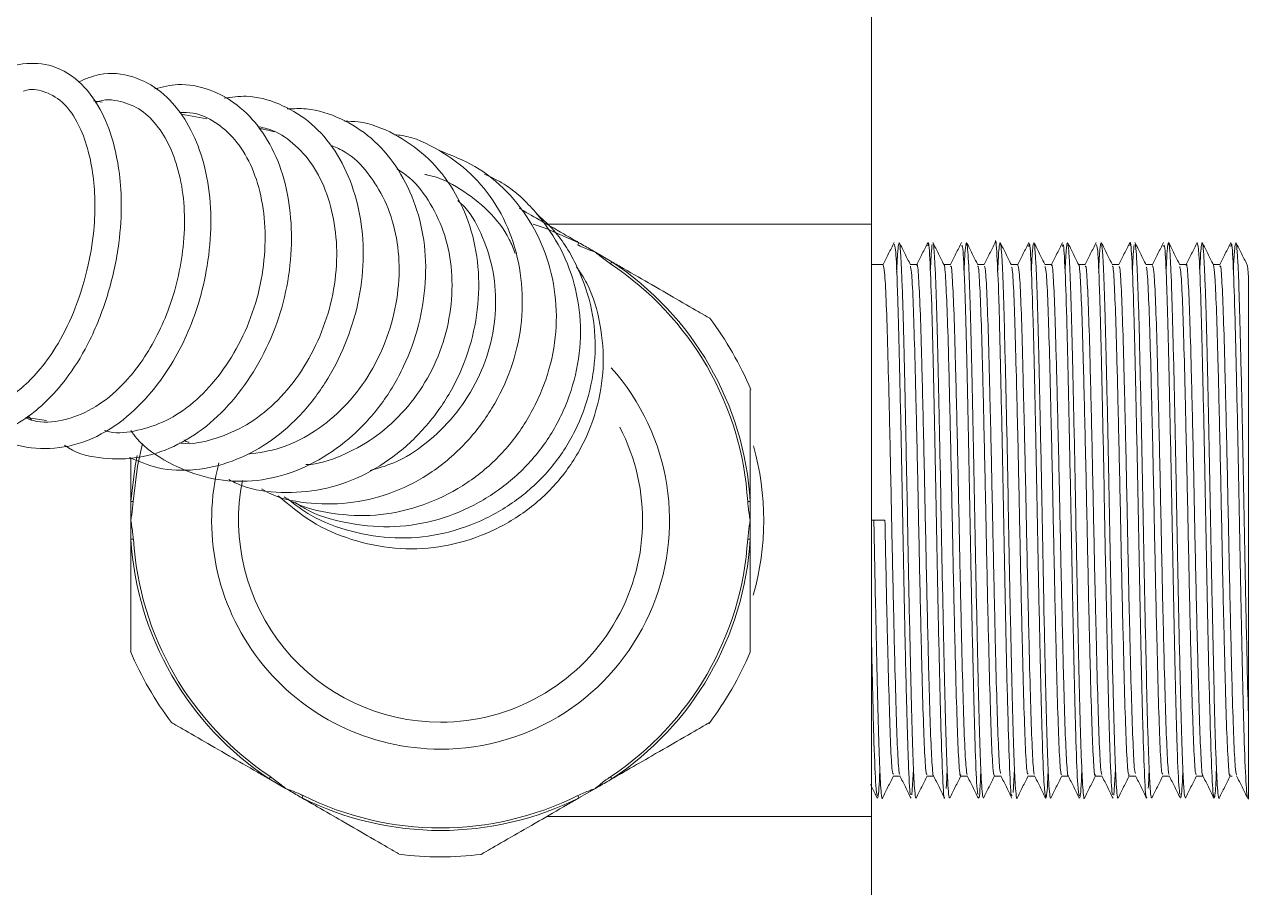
# Model space of a CAD drawing. Extents: x 14808 to 20058, y -13198 to -11680.
# Drawn here: x 15242.22 to 15264.94, y -12732.98 to -12716.95 of the extents above; entities that cross this region are included whole.
import ezdxf

# ---------------------------------------------------------------- set-up
doc = ezdxf.new("R2010")
doc.units = 0
doc.header["$LTSCALE"] = 7
doc.header["$MEASUREMENT"] = 0
doc.layers.get('0').update_dxf_attribs({"color": 2, "linetype": 'CONTINUOUS'})

# ---------------------------------------------------------------- blocks, each defined once
blk = doc.blocks.new('A$C7AC5709A')
at = {"linetype": 'Continuous', "lineweight": 0}
h = blk.add_hatch(dxfattribs=at)
h.set_pattern_fill('ANSI31', color=2, scale=0.25, style=0)
h.set_pattern_definition([(45, (-106.4756, 39.5322), (-0.561266, 0.561266), [])])
edge = h.paths.add_edge_path(flags=0)
edge.add_line((10.562, 16.106), (10.562, 15.481))
edge.add_line((10.562, 15.481), (10.112, 15.473))
edge.add_line((10.112, 15.473), (10.112, 13.989))
edge.add_line((10.112, 13.989), (10.562, 13.981))
edge.add_line((10.562, 13.981), (10.562, 10.64))
edge.add_arc((11.812, 10.64), 1.25, 180, 269.25)
edge.add_line((11.795, 9.39), (39.078, 9.033))
edge.add_arc((39.062, 7.783), 1.25, 0, 89.25, ccw=False)
edge.add_line((40.312, 7.783), (40.312, 3.257))
edge.add_arc((41.062, 3.257), 0.75, 180, 269.25)
edge.add_line((41.052, 2.507), (43.062, 2.481))
edge.add_line((43.062, 2.481), (43.062, 3.481))
edge.add_line((43.062, 3.481), (41.558, 3.501))
edge.add_arc((41.562, 3.751), 0.25, 180, 269.25, ccw=False)
edge.add_line((41.312, 3.751), (41.312, 7.783))
edge.add_arc((39.062, 7.783), 2.25, 0, 89.25)
edge.add_line((39.091, 10.033), (11.808, 10.39))
edge.add_arc((11.812, 10.64), 0.25, 180, 269.25, ccw=False)
edge.add_line((11.562, 10.64), (11.562, 13.981))
edge.add_line((11.562, 13.981), (12.012, 13.989))
edge.add_line((12.012, 13.989), (12.012, 15.473))
edge.add_line((12.012, 15.473), (11.562, 15.481))
edge.add_line((11.562, 15.481), (11.562, 16.106))
edge.add_line((11.562, 16.106), (10.562, 16.106))
at = {"color": 7, "linetype": 'Continuous', "lineweight": 15}
for p, q in [((43.062, 22.731), (43.062, 20.001)), ((35.921, 21.135), (35.84, 21.146)), ((36.892, 20.979), (36.653, 21.023)), ((43.062, 20.001), (40.048, 20.001)), ((43.062, 20.001), (43.062, 14.501)), ((40.336, 19.807), (40.347, 19.829)), ((40.651, 19.653), (40.499, 19.741)), ((40.638, 19.633), (40.651, 19.653)), ((43.171, 19.626), (43.062, 19.626)), ((43.483, 19.626), (43.422, 19.626)), ((43.796, 19.626), (43.734, 19.626)), ((44.109, 19.626), (44.047, 19.626)), ((44.421, 19.626), (44.359, 19.626)), ((44.733, 19.626), (44.672, 19.626)), ((45.046, 19.626), (44.984, 19.626)), ((45.358, 19.626), (45.297, 19.626)), ((45.671, 19.626), (45.609, 19.626)), ((45.983, 19.626), (45.922, 19.626)), ((46.296, 19.626), (46.234, 19.626)), ((35.217, 18.206), (35.403, 18.179)), ((35.236, 18.217), (35.265, 18.183)), ((36.21, 17.425), (36.187, 17.427)), ((36.187, 17.427), (36.187, 17.251)), ((41.913, 17.425), (41.937, 17.427)), ((41.937, 17.075), (41.937, 17.251)), ((43.187, 17.251), (43.084, 17.251)), ((36.21, 17.077), (36.187, 17.075)), ((41.913, 17.077), (41.937, 17.075)), ((43.452, 14.938), (43.437, 14.703)), ((44.389, 14.941), (44.377, 14.724)), ((45.327, 14.937), (45.312, 14.699)), ((37.485, 14.869), (37.472, 14.849)), ((37.472, 14.849), (37.624, 14.761)), ((40.638, 14.869), (40.651, 14.849)), ((43.265, 14.876), (43.326, 14.876)), ((43.577, 14.876), (43.639, 14.876)), ((43.89, 14.876), (43.951, 14.876)), ((44.202, 14.876), (44.264, 14.876)), ((44.515, 14.876), (44.576, 14.876)), ((44.827, 14.876), (44.889, 14.876)), ((45.14, 14.876), (45.201, 14.876)), ((45.452, 14.876), (45.514, 14.876)), ((45.765, 14.876), (45.826, 14.876)), ((46.077, 14.876), (46.139, 14.876)), ((46.39, 14.876), (46.41, 14.876)), ((37.787, 14.695), (37.776, 14.673)), ((40.336, 14.695), (40.347, 14.673)), ((40.347, 14.673), (40.499, 14.761)), ((40.048, 14.501), (43.062, 14.501)), ((43.062, 14.501), (43.062, 10.231))]:
    blk.add_line(p, q, dxfattribs=at)
at = {"color": 8, "linetype": 'Continuous', "lineweight": 15, "flags": 128}
for points in [[(39.921, 20), (40.041, 19.96), (40.347, 19.829)], [(36.296, 17.965), (36.25, 17.753), (36.21, 17.425)], [(36.187, 17.427), (36.226, 17.757), (36.245, 17.853)]]:
    blk.add_lwpolyline(points, dxfattribs=at)
at = {"color": 7, "linetype": 'Continuous', "lineweight": 15}
for radius, start, end in [(2.856, 3.4992, 56.5008), (2.88, 3.4992, 56.5008), (3.125, 22.8909, 36.9315), (2.125, 270, 41.7627), (1.875, 270, 27.5311), (2.125, 165.4412, 270), (1.875, 168.5945, 270), (2.88, 183.4992, 236.5008), (2.856, 183.4992, 236.5008), (2.856, 303.4992, 356.5008), (2.88, 303.4992, 356.5008), (3.125, 202.9094, 216.937), (3.125, 322.8908, 336.9312), (2.88, 243.4992, 296.5008), (2.856, 243.4992, 296.5008), (3.125, 262.9102, 276.9462)]:
    blk.add_arc((39.062, 17.251), radius, start, end, dxfattribs=at)
at = {"color": 8, "linetype": 'Continuous', "lineweight": 15}
blk.add_ellipse((39.062, 17.251), major_axis=(3, 0), ratio=0.916667, start_param=6.027665, end_param=6.537368, dxfattribs=at)
at = {"color": 7, "linetype": 'Continuous', "lineweight": 15}
for points, knots in [([(34.163, 18.179), (34.238, 18.131), (34.41, 18.019), (34.705, 17.993), (34.995, 18.065), (35.232, 18.203), (35.435, 18.38), (35.631, 18.611), (35.828, 18.941), (35.989, 19.361), (36.083, 19.802), (36.107, 20.189), (36.082, 20.507), (36.021, 20.8), (35.904, 21.095), (35.705, 21.354), (35.438, 21.5), (35.164, 21.499), (34.979, 21.442), (34.898, 21.374), (34.89, 21.368)], [0, 0, 0, 0, 0.052442, 0.121036, 0.180647, 0.231205, 0.273651, 0.32194, 0.380937, 0.450563, 0.518609, 0.576268, 0.623594, 0.669877, 0.726952, 0.795074, 0.868976, 0.935541, 0.993891, 1, 1, 1, 1]), ([(34.92, 18.063), (34.963, 18.033), (35.107, 17.937), (35.392, 17.901), (35.743, 17.955), (36.075, 18.135), (36.35, 18.393), (36.557, 18.677), (36.71, 18.967), (36.825, 19.277), (36.907, 19.628), (36.941, 20.012), (36.913, 20.393), (36.821, 20.733), (36.673, 21.022), (36.468, 21.251), (36.205, 21.387), (35.937, 21.421), (35.768, 21.35), (35.704, 21.324)], [0, 0, 0, 0, 0.030407, 0.101222, 0.17194, 0.242165, 0.306454, 0.362464, 0.410342, 0.457761, 0.512133, 0.573029, 0.634631, 0.695328, 0.755311, 0.81786, 0.884773, 0.955948, 1, 1, 1, 1]), ([(35.19, 21.235), (35.193, 21.237), (35.258, 21.263), (35.384, 21.24), (35.55, 21.155), (35.686, 20.975), (35.777, 20.752), (35.85, 20.439), (35.866, 20.051), (35.797, 19.606), (35.684, 19.23), (35.527, 18.902), (35.314, 18.598), (35.081, 18.39), (34.834, 18.272), (34.614, 18.251), (34.458, 18.271), (34.384, 18.324), (34.382, 18.326)], [0, 0, 0, 0, 0.004133, 0.072971, 0.149514, 0.221543, 0.283119, 0.334019, 0.436796, 0.503359, 0.578564, 0.647336, 0.705589, 0.80045, 0.857204, 0.92321, 0.997888, 1, 1, 1, 1]), ([(35.572, 17.948), (35.584, 17.94), (35.69, 17.865), (35.927, 17.817), (36.26, 17.819), (36.588, 17.923), (36.894, 18.113), (37.162, 18.382), (37.384, 18.708), (37.552, 19.077), (37.655, 19.47), (37.689, 19.868), (37.658, 20.25), (37.561, 20.599), (37.398, 20.893), (37.18, 21.121), (36.919, 21.264), (36.652, 21.316), (36.482, 21.276), (36.411, 21.259)], [0, 0, 0, 0, 0.008253, 0.073802, 0.137732, 0.201263, 0.264444, 0.327317, 0.389969, 0.452411, 0.514755, 0.5771, 0.63952, 0.702043, 0.764753, 0.827723, 0.890843, 0.95402, 1, 1, 1, 1]), ([(35.855, 21.127), (35.859, 21.13), (35.939, 21.167), (36.088, 21.15), (36.285, 21.074), (36.444, 20.913), (36.567, 20.699), (36.653, 20.434), (36.692, 20.125), (36.677, 19.705), (36.56, 19.199), (36.325, 18.755), (36.075, 18.462), (35.828, 18.269), (35.555, 18.17), (35.343, 18.15), (35.234, 18.193), (35.211, 18.203)], [0, 0, 0, 0, 0.004501, 0.080637, 0.152021, 0.218853, 0.282247, 0.345877, 0.410047, 0.474502, 0.588293, 0.691915, 0.756077, 0.828807, 0.904203, 0.979353, 1, 1, 1, 1]), ([(36.175, 17.834), (36.262, 17.797), (36.457, 17.716), (36.785, 17.707), (37.13, 17.787), (37.458, 17.955), (37.753, 18.202), (37.998, 18.517), (38.185, 18.878), (38.307, 19.267), (38.356, 19.666), (38.33, 20.054), (38.233, 20.414), (38.069, 20.726), (37.84, 20.971), (37.565, 21.13), (37.296, 21.204), (37.122, 21.181), (37.054, 21.172)], [0, 0, 0, 0, 0.053611, 0.118881, 0.184023, 0.24898, 0.313658, 0.378099, 0.442388, 0.506539, 0.570647, 0.634817, 0.699146, 0.763617, 0.82827, 0.893124, 0.958032, 1, 1, 1, 1]), ([(36.64, 21.037), (36.682, 21.038), (36.799, 21.04), (36.974, 20.956), (37.158, 20.797), (37.306, 20.564), (37.403, 20.271), (37.443, 19.935), (37.422, 19.577), (37.34, 19.217), (37.196, 18.878), (37.004, 18.579), (36.773, 18.336), (36.516, 18.164), (36.25, 18.079), (36.056, 18.052), (35.958, 18.081), (35.943, 18.085)], [0, 0, 0, 0, 0.040866, 0.113519, 0.186307, 0.259255, 0.33238, 0.405661, 0.479037, 0.552363, 0.625569, 0.698595, 0.771247, 0.843509, 0.915414, 0.987155, 1, 1, 1, 1]), ([(36.186, 18.084), (36.205, 18.059), (36.299, 17.934), (36.531, 17.78), (36.862, 17.641), (37.222, 17.597), (37.588, 17.651), (37.937, 17.801), (38.254, 18.029), (38.524, 18.326), (38.731, 18.677), (38.869, 19.062), (38.933, 19.462), (38.919, 19.857), (38.824, 20.225), (38.657, 20.549), (38.427, 20.813), (38.141, 20.991), (37.871, 21.081), (37.698, 21.074), (37.639, 21.071)], [0, 0, 0, 0, 0.014591, 0.074503, 0.134549, 0.19462, 0.254626, 0.314467, 0.374126, 0.433561, 0.492866, 0.55212, 0.611347, 0.6706, 0.729944, 0.789448, 0.849053, 0.908761, 0.96854, 1, 1, 1, 1]), ([(37.362, 20.91), (37.41, 20.899), (37.539, 20.87), (37.723, 20.739), (37.901, 20.529), (38.028, 20.251), (38.098, 19.928), (38.104, 19.576), (38.041, 19.216), (37.912, 18.871), (37.728, 18.558), (37.496, 18.299), (37.23, 18.106), (36.947, 17.996), (36.744, 17.952), (36.645, 17.969), (36.638, 17.97)], [0, 0, 0, 0, 0.046446, 0.12528, 0.204287, 0.283477, 0.362891, 0.442358, 0.521818, 0.601218, 0.680415, 0.759299, 0.837854, 0.916115, 0.99407, 1, 1, 1, 1]), ([(37.097, 17.629), (37.136, 17.61), (37.287, 17.534), (37.584, 17.499), (37.961, 17.523), (38.33, 17.648), (38.667, 17.859), (38.957, 18.141), (39.188, 18.479), (39.344, 18.858), (39.421, 19.257), (39.418, 19.656), (39.332, 20.034), (39.164, 20.369), (38.929, 20.648), (38.636, 20.849), (38.373, 20.953), (38.212, 20.957), (38.169, 20.958)], [0, 0, 0, 0, 0.0238765, 0.0923053, 0.1606288, 0.2287838, 0.2967898, 0.3646873, 0.4324136, 0.5000629, 0.5677105, 0.6353865, 0.7031137, 0.7709405, 0.8389158, 0.9069324, 0.9749953, 1, 1, 1, 1]), ([(37.522, 20.858), (37.488, 20.868), (37.445, 20.879), (37.392, 20.888), (37.381, 20.89)], [0, 0, 0, 0, 0.793078, 1, 1, 1, 1]), ([(37.399, 17.542), (37.428, 17.526), (37.57, 17.448), (37.862, 17.398), (38.251, 17.402), (38.636, 17.503), (38.993, 17.69), (39.302, 17.958), (39.55, 18.285), (39.728, 18.656), (39.821, 19.052), (39.827, 19.453), (39.749, 19.839), (39.589, 20.188), (39.351, 20.482), (39.051, 20.696), (38.805, 20.816), (38.659, 20.83), (38.636, 20.832)], [0, 0, 0, 0, 0.017966, 0.087495, 0.157, 0.226433, 0.29571, 0.364857, 0.433943, 0.50293, 0.571899, 0.640913, 0.710001, 0.779132, 0.848335, 0.917663, 0.986997, 1, 1, 1, 1]), ([(38.056, 20.73), (38.096, 20.712), (38.221, 20.658), (38.392, 20.485), (38.554, 20.227), (38.656, 19.917), (38.69, 19.573), (38.65, 19.214), (38.543, 18.863), (38.371, 18.54), (38.142, 18.264), (37.872, 18.053), (37.577, 17.907), (37.374, 17.879), (37.273, 17.865)], [0, 0, 0, 0, 0.042513, 0.129503, 0.216689, 0.304043, 0.391492, 0.478996, 0.566506, 0.653817, 0.740897, 0.827714, 0.91417, 1, 1, 1, 1]), ([(37.61, 17.468), (37.634, 17.454), (37.771, 17.372), (38.061, 17.304), (38.459, 17.283), (38.856, 17.365), (39.228, 17.532), (39.557, 17.778), (39.823, 18.093), (40.016, 18.457), (40.128, 18.849), (40.149, 19.253), (40.077, 19.644), (39.922, 20.004), (39.689, 20.312), (39.394, 20.551), (39.162, 20.641), (39.049, 20.685)], [0, 0, 0, 0, 0.015106, 0.085911, 0.156686, 0.22739, 0.298023, 0.368539, 0.439004, 0.509474, 0.579913, 0.650363, 0.720866, 0.791459, 0.862072, 0.932721, 1, 1, 1, 1]), ([(37.712, 17.418), (37.742, 17.398), (37.884, 17.303), (38.183, 17.219), (38.586, 17.174), (38.993, 17.231), (39.377, 17.379), (39.72, 17.608), (40.006, 17.907), (40.214, 18.261), (40.339, 18.65), (40.376, 19.054), (40.317, 19.45), (40.168, 19.82), (39.937, 20.138), (39.698, 20.361), (39.525, 20.44), (39.471, 20.464)], [0, 0, 0, 0, 0.019682, 0.092706, 0.165662, 0.238558, 0.311429, 0.384284, 0.457063, 0.529822, 0.602619, 0.675404, 0.748219, 0.821087, 0.893981, 0.966848, 1, 1, 1, 1]), ([(38.659, 20.514), (38.699, 20.488), (38.82, 20.406), (38.975, 20.197), (39.113, 19.904), (39.176, 19.567), (39.166, 19.213), (39.084, 18.858), (38.928, 18.526), (38.709, 18.236), (38.442, 18.001), (38.141, 17.843), (37.923, 17.769), (37.814, 17.769), (37.811, 17.769)], [0, 0, 0, 0, 0.045457, 0.140709, 0.236034, 0.331469, 0.427016, 0.522539, 0.617952, 0.713214, 0.808275, 0.903006, 0.997475, 1, 1, 1, 1]), ([(38.915, 20.463), (38.925, 20.461), (39.044, 20.442), (39.251, 20.334), (39.509, 20.135), (39.68, 19.923), (39.738, 19.773), (39.755, 19.729)], [0, 0, 0, 0, 0.026716, 0.311494, 0.596158, 0.880946, 1, 1, 1, 1]), ([(39.221, 20.222), (39.244, 20.202), (39.343, 20.109), (39.462, 19.883), (39.562, 19.561), (39.584, 19.21), (39.53, 18.855), (39.395, 18.516), (39.193, 18.211), (38.935, 17.96), (38.667, 17.787), (38.483, 17.735), (38.409, 17.715)], [0, 0, 0, 0, 0.032435, 0.1440676, 0.25582, 0.3676926, 0.4795182, 0.5912861, 0.7029983, 0.8144739, 0.9256977, 1, 1, 1, 1]), ([(40.347, 19.829), (40.299, 19.856), (40.167, 19.933), (39.963, 20.051), (39.85, 20.115), (39.793, 20.149)], [0, 0, 0, 0, 0.2140654, 0.597375, 1, 1, 1, 1]), ([(37.646, 17.447), (37.714, 17.395), (37.891, 17.26), (38.233, 17.137), (38.638, 17.072), (39.05, 17.106), (39.443, 17.234), (39.798, 17.445), (40.098, 17.728), (40.322, 18.072), (40.462, 18.456), (40.513, 18.858), (40.469, 19.26), (40.328, 19.635), (40.151, 19.924), (39.999, 20.056), (39.948, 20.1)], [0, 0, 0, 0, 0.048283, 0.124427, 0.200551, 0.276623, 0.352661, 0.428708, 0.504698, 0.580692, 0.656731, 0.732777, 0.808825, 0.884897, 0.961007, 1, 1, 1, 1]), ([(44.366, 14.703), (44.364, 14.697), (44.357, 14.672), (44.344, 14.922), (44.327, 15.431), (44.31, 16.168), (44.293, 17.021), (44.277, 17.902), (44.259, 18.707), (44.244, 19.357), (44.226, 19.735), (44.215, 19.887), (44.209, 19.828), (44.209, 19.826)], [0, 0, 0, 0, 0.030747, 0.138142, 0.245545, 0.352941, 0.46034, 0.56774, 0.675137, 0.782538, 0.889933, 0.997336, 1, 1, 1, 1]), ([(40.499, 19.741), (40.498, 19.741), (40.459, 19.756), (40.403, 19.776), (40.351, 19.8), (40.336, 19.807)], [0, 0, 0, 0, 0.016522, 0.715828, 1, 1, 1, 1]), ([(40.499, 19.741), (40.486, 19.749), (40.435, 19.778), (40.384, 19.807), (40.347, 19.829)], [0, 0, 0, 0, 0.256693, 1, 1, 1, 1]), ([(43.272, 19.831), (43.255, 19.796), (43.221, 19.728), (43.187, 19.66), (43.17, 19.626)], [0, 0, 0, 0, 0.504702, 1, 1, 1, 1]), ([(43.428, 14.708), (43.426, 14.705), (43.418, 14.691), (43.404, 14.977), (43.389, 15.486), (43.377, 15.979), (43.366, 16.509), (43.354, 17.144), (43.337, 18.019), (43.32, 18.81), (43.304, 19.418), (43.287, 19.793), (43.277, 19.808), (43.272, 19.815)], [0, 0, 0, 0, 0.045469, 0.152868, 0.260273, 0.346272, 0.367918, 0.475321, 0.582722, 0.690123, 0.797527, 0.904926, 1, 1, 1, 1]), ([(43.295, 19.556), (43.296, 19.576), (43.3, 19.666), (43.306, 19.766), (43.312, 19.804), (43.315, 19.823)], [0, 0, 0, 0, 0.1238, 0.560022, 1, 1, 1, 1]), ([(43.423, 19.624), (43.406, 19.659), (43.371, 19.728), (43.337, 19.797), (43.319, 19.831)], [0, 0, 0, 0, 0.4999872, 1, 1, 1, 1]), ([(43.32, 19.822), (43.321, 19.822), (43.325, 19.824), (43.331, 19.753), (43.34, 19.609), (43.348, 19.394), (43.357, 19.118), (43.365, 18.791), (43.373, 18.417), (43.381, 18.03), (43.389, 17.639), (43.395, 17.349), (43.4, 17.041), (43.407, 16.715), (43.415, 16.298), (43.424, 15.905), (43.432, 15.554), (43.44, 15.248), (43.449, 15.001), (43.457, 14.815), (43.466, 14.705), (43.472, 14.66), (43.476, 14.677), (43.477, 14.681)], [0, 0, 0, 0, 0.017466, 0.071845, 0.124691, 0.179069, 0.231917, 0.286298, 0.339143, 0.393521, 0.439816, 0.487129, 0.500794, 0.553638, 0.608015, 0.660863, 0.715244, 0.76809, 0.822469, 0.875315, 0.929694, 0.982542, 1, 1, 1, 1]), ([(43.585, 19.831), (43.568, 19.796), (43.534, 19.728), (43.499, 19.66), (43.483, 19.626)], [0, 0, 0, 0, 0.5047353, 1, 1, 1, 1]), ([(43.741, 14.679), (43.74, 14.677), (43.735, 14.64), (43.723, 14.839), (43.706, 15.281), (43.69, 15.978), (43.672, 16.809), (43.656, 17.693), (43.639, 18.525), (43.623, 19.219), (43.605, 19.669), (43.593, 19.866), (43.586, 19.812), (43.584, 19.801)], [0, 0, 0, 0, 0.004909, 0.112277, 0.219648, 0.327018, 0.434387, 0.541759, 0.649126, 0.7565, 0.863868, 0.971239, 1, 1, 1, 1]), ([(43.608, 19.568), (43.611, 19.627), (43.617, 19.744), (43.622, 19.79), (43.625, 19.813)], [0, 0, 0, 0, 0.506516, 1, 1, 1, 1]), ([(43.735, 19.624), (43.718, 19.659), (43.684, 19.727), (43.649, 19.796), (43.632, 19.831)], [0, 0, 0, 0, 0.499988, 1, 1, 1, 1]), ([(43.633, 19.827), (43.633, 19.827), (43.636, 19.833), (43.642, 19.776), (43.65, 19.652), (43.659, 19.451), (43.667, 19.191), (43.675, 18.873), (43.684, 18.512), (43.692, 18.112), (43.701, 17.691), (43.709, 17.254), (43.717, 16.821), (43.726, 16.395), (43.734, 15.998), (43.743, 15.634), (43.751, 15.318), (43.759, 15.054), (43.768, 14.854), (43.776, 14.725), (43.783, 14.665), (43.787, 14.677), (43.789, 14.681)], [0, 0, 0, 0, 0.004704, 0.057666, 0.112162, 0.165128, 0.219629, 0.272592, 0.327091, 0.380054, 0.434553, 0.487517, 0.542018, 0.59498, 0.649478, 0.702444, 0.756946, 0.809907, 0.864404, 0.91737, 0.971871, 1, 1, 1, 1]), ([(43.897, 19.831), (43.88, 19.796), (43.846, 19.728), (43.812, 19.66), (43.795, 19.626)], [0, 0, 0, 0, 0.504722, 1, 1, 1, 1]), ([(44.053, 14.705), (44.049, 14.712), (44.04, 14.729), (44.025, 15.087), (44.009, 15.691), (43.991, 16.482), (43.975, 17.358), (43.958, 18.221), (43.941, 18.978), (43.925, 19.529), (43.909, 19.826), (43.9, 19.804), (43.897, 19.796)], [0, 0, 0, 0, 0.07125, 0.178678, 0.286111, 0.393537, 0.500971, 0.608398, 0.715829, 0.823259, 0.930687, 1, 1, 1, 1]), ([(43.921, 19.561), (43.923, 19.608), (43.928, 19.718), (43.936, 19.812), (43.941, 19.824), (43.943, 19.83)], [0, 0, 0, 0, 0.2793715, 0.6528108, 1, 1, 1, 1]), ([(44.048, 19.624), (44.031, 19.659), (43.996, 19.727), (43.962, 19.796), (43.945, 19.831)], [0, 0, 0, 0, 0.499988, 1, 1, 1, 1]), ([(43.945, 19.824), (43.947, 19.817), (43.952, 19.8), (43.961, 19.687), (43.969, 19.507), (43.978, 19.258), (43.986, 18.956), (43.994, 18.602), (44.003, 18.213), (44.011, 17.793), (44.019, 17.361), (44.027, 16.923), (44.036, 16.498), (44.045, 16.09), (44.053, 15.719), (44.061, 15.388), (44.069, 15.113), (44.078, 14.896), (44.087, 14.75), (44.095, 14.671), (44.099, 14.677), (44.101, 14.679)], [0, 0, 0, 0, 0.045281, 0.098183, 0.152618, 0.205524, 0.259964, 0.312865, 0.3673, 0.420206, 0.474645, 0.527547, 0.581984, 0.634887, 0.689324, 0.742228, 0.796666, 0.849568, 0.904004, 0.95691, 1, 1, 1, 1]), ([(44.21, 19.831), (44.193, 19.796), (44.159, 19.728), (44.124, 19.66), (44.108, 19.626)], [0, 0, 0, 0, 0.504758, 1, 1, 1, 1]), ([(44.233, 19.556), (44.234, 19.592), (44.239, 19.694), (44.246, 19.792), (44.251, 19.816), (44.254, 19.827)], [0, 0, 0, 0, 0.219779, 0.616153, 1, 1, 1, 1]), ([(44.36, 19.624), (44.343, 19.659), (44.309, 19.728), (44.274, 19.796), (44.257, 19.831)], [0, 0, 0, 0, 0.499987, 1, 1, 1, 1]), ([(44.258, 19.821), (44.259, 19.819), (44.264, 19.812), (44.271, 19.721), (44.28, 19.556), (44.288, 19.324), (44.296, 19.032), (44.304, 18.692), (44.313, 18.308), (44.322, 17.898), (44.33, 17.465), (44.338, 17.03), (44.346, 16.597), (44.355, 16.187), (44.364, 15.804), (44.372, 15.464), (44.38, 15.173), (44.388, 14.944), (44.397, 14.776), (44.406, 14.688), (44.411, 14.655), (44.414, 14.673), (44.414, 14.673)], [0, 0, 0, 0, 0.031873, 0.086371, 0.139334, 0.193834, 0.246798, 0.301299, 0.354261, 0.408759, 0.461725, 0.516227, 0.569189, 0.623686, 0.676652, 0.731154, 0.784116, 0.838614, 0.891578, 0.946077, 0.999041, 1, 1, 1, 1]), ([(44.522, 19.831), (44.505, 19.796), (44.471, 19.728), (44.437, 19.66), (44.42, 19.626)], [0, 0, 0, 0, 0.504726, 1, 1, 1, 1]), ([(44.678, 14.685), (44.673, 14.713), (44.662, 14.773), (44.646, 15.212), (44.63, 15.869), (44.612, 16.689), (44.596, 17.571), (44.579, 18.417), (44.562, 19.135), (44.545, 19.623), (44.532, 19.853), (44.524, 19.807), (44.522, 19.794)], [0, 0, 0, 0, 0.097219, 0.204622, 0.312026, 0.419427, 0.526834, 0.634232, 0.741639, 0.84904, 0.956443, 1, 1, 1, 1]), ([(44.546, 19.571), (44.547, 19.587), (44.55, 19.674), (44.557, 19.769), (44.562, 19.805), (44.565, 19.823)], [0, 0, 0, 0, 0.102726, 0.563363, 1, 1, 1, 1]), ([(44.673, 19.624), (44.656, 19.658), (44.621, 19.727), (44.587, 19.796), (44.57, 19.831)], [0, 0, 0, 0, 0.499988, 1, 1, 1, 1]), ([(44.57, 19.821), (44.571, 19.821), (44.575, 19.822), (44.581, 19.749), (44.59, 19.604), (44.599, 19.385), (44.607, 19.109), (44.615, 18.777), (44.623, 18.405), (44.632, 17.997), (44.641, 17.572), (44.649, 17.133), (44.657, 16.702), (44.665, 16.282), (44.674, 15.894), (44.682, 15.541), (44.69, 15.239), (44.699, 14.993), (44.707, 14.81), (44.716, 14.702), (44.722, 14.659), (44.726, 14.676), (44.726, 14.68)], [0, 0, 0, 0, 0.018558, 0.071538, 0.126054, 0.179038, 0.233559, 0.286539, 0.341055, 0.394037, 0.448555, 0.501537, 0.556056, 0.609037, 0.663554, 0.716538, 0.771058, 0.824038, 0.878554, 0.931539, 0.98606, 1, 1, 1, 1]), ([(44.835, 19.831), (44.818, 19.796), (44.784, 19.728), (44.749, 19.66), (44.733, 19.626)], [0, 0, 0, 0, 0.504711, 1, 1, 1, 1]), ([(44.99, 14.693), (44.986, 14.714), (44.976, 14.758), (44.959, 15.17), (44.944, 15.812), (44.926, 16.623), (44.91, 17.504), (44.892, 18.355), (44.876, 19.086), (44.859, 19.595), (44.845, 19.845), (44.837, 19.806), (44.834, 19.793)], [0, 0, 0, 0, 0.088958, 0.196372, 0.303789, 0.411201, 0.518619, 0.626031, 0.733447, 0.84086, 0.948274, 1, 1, 1, 1]), ([(44.859, 19.57), (44.86, 19.595), (44.864, 19.69), (44.87, 19.784), (44.876, 19.812), (44.878, 19.826)], [0, 0, 0, 0, 0.161128, 0.597396, 1, 1, 1, 1]), ([(44.985, 19.624), (44.968, 19.659), (44.934, 19.728), (44.899, 19.797), (44.882, 19.831)], [0, 0, 0, 0, 0.499987, 1, 1, 1, 1]), ([(44.883, 19.82), (44.884, 19.819), (44.888, 19.816), (44.895, 19.731), (44.904, 19.574), (44.912, 19.346), (44.92, 19.061), (44.929, 18.722), (44.937, 18.345), (44.946, 17.933), (44.954, 17.505), (44.962, 17.066), (44.971, 16.637), (44.979, 16.221), (44.988, 15.837), (44.996, 15.491), (45.004, 15.198), (45.013, 14.96), (45.021, 14.788), (45.03, 14.692), (45.036, 14.657), (45.039, 14.674), (45.039, 14.676)], [0, 0, 0, 0, 0.028221, 0.081132, 0.135577, 0.188492, 0.242942, 0.295852, 0.350296, 0.40321, 0.457658, 0.510571, 0.565018, 0.61793, 0.672376, 0.72529, 0.779739, 0.83265, 0.887095, 0.94001, 0.99446, 1, 1, 1, 1]), ([(45.147, 19.831), (45.13, 19.796), (45.096, 19.728), (45.062, 19.66), (45.045, 19.626)], [0, 0, 0, 0, 0.504745, 1, 1, 1, 1]), ([(45.303, 14.709), (45.301, 14.706), (45.293, 14.695), (45.278, 14.988), (45.262, 15.541), (45.245, 16.303), (45.228, 17.167), (45.212, 18.042), (45.194, 18.829), (45.178, 19.431), (45.162, 19.797), (45.152, 19.807), (45.147, 19.812)], [0, 0, 0, 0, 0.048338, 0.155756, 0.263181, 0.3706, 0.478022, 0.585442, 0.692863, 0.800286, 0.907704, 1, 1, 1, 1]), ([(45.17, 19.556), (45.171, 19.573), (45.174, 19.661), (45.181, 19.76), (45.186, 19.801), (45.189, 19.821)], [0, 0, 0, 0, 0.102914, 0.547289, 1, 1, 1, 1]), ([(45.298, 19.624), (45.281, 19.658), (45.246, 19.727), (45.212, 19.796), (45.195, 19.831)], [0, 0, 0, 0, 0.499987, 1, 1, 1, 1]), ([(45.195, 19.823), (45.196, 19.823), (45.199, 19.826), (45.206, 19.759), (45.214, 19.619), (45.223, 19.407), (45.231, 19.134), (45.239, 18.81), (45.248, 18.438), (45.256, 18.036), (45.265, 17.608), (45.273, 17.174), (45.281, 16.738), (45.29, 16.32), (45.298, 15.925), (45.307, 15.572), (45.315, 15.262), (45.323, 15.013), (45.332, 14.823), (45.34, 14.709), (45.347, 14.661), (45.35, 14.677), (45.351, 14.681)], [0, 0, 0, 0, 0.013219, 0.06774, 0.120725, 0.175246, 0.228232, 0.282756, 0.33574, 0.390259, 0.443247, 0.497772, 0.550755, 0.605274, 0.65826, 0.712784, 0.765769, 0.82029, 0.873275, 0.927796, 0.980782, 1, 1, 1, 1]), ([(45.46, 19.831), (45.443, 19.796), (45.409, 19.728), (45.374, 19.66), (45.358, 19.626)], [0, 0, 0, 0, 0.504725, 1, 1, 1, 1]), ([(45.616, 14.682), (45.615, 14.68), (45.609, 14.644), (45.597, 14.848), (45.58, 15.297), (45.564, 15.998), (45.547, 16.832), (45.531, 17.716), (45.513, 18.545), (45.497, 19.235), (45.48, 19.678), (45.467, 19.869), (45.461, 19.814), (45.459, 19.803)], [0, 0, 0, 0, 0.007714, 0.115089, 0.222467, 0.329844, 0.43722, 0.544599, 0.651973, 0.759354, 0.866729, 0.974107, 1, 1, 1, 1]), ([(45.483, 19.566), (45.486, 19.623), (45.491, 19.739), (45.497, 19.786), (45.5, 19.81)], [0, 0, 0, 0, 0.493516, 1, 1, 1, 1]), ([(45.61, 19.624), (45.593, 19.659), (45.559, 19.728), (45.524, 19.797), (45.507, 19.831)], [0, 0, 0, 0, 0.499987, 1, 1, 1, 1]), ([(45.508, 19.828), (45.508, 19.828), (45.51, 19.835), (45.516, 19.781), (45.525, 19.661), (45.533, 19.463), (45.542, 19.206), (45.55, 18.891), (45.558, 18.532), (45.567, 18.134), (45.575, 17.714), (45.584, 17.277), (45.592, 16.843), (45.6, 16.417), (45.609, 16.019), (45.617, 15.652), (45.625, 15.333), (45.634, 15.067), (45.642, 14.863), (45.651, 14.729), (45.658, 14.666), (45.662, 14.677), (45.664, 14.681)], [0, 0, 0, 0, 0.002519, 0.055367, 0.109747, 0.162599, 0.216983, 0.269833, 0.324215, 0.377065, 0.431447, 0.484298, 0.538683, 0.591531, 0.645912, 0.698765, 0.753151, 0.805998, 0.860379, 0.913231, 0.967615, 1, 1, 1, 1]), ([(45.772, 19.831), (45.755, 19.796), (45.721, 19.728), (45.687, 19.66), (45.67, 19.626)], [0, 0, 0, 0, 0.504696, 1, 1, 1, 1]), ([(45.928, 14.704), (45.924, 14.713), (45.915, 14.734), (45.899, 15.1), (45.883, 15.71), (45.866, 16.505), (45.85, 17.381), (45.832, 18.243), (45.815, 18.996), (45.799, 19.54), (45.784, 19.829), (45.775, 19.804), (45.772, 19.795)], [0, 0, 0, 0, 0.074107, 0.181537, 0.28897, 0.396398, 0.503833, 0.611261, 0.718693, 0.826124, 0.933554, 1, 1, 1, 1]), ([(45.796, 19.562), (45.798, 19.606), (45.803, 19.714), (45.81, 19.809), (45.816, 19.824), (45.818, 19.831)], [0, 0, 0, 0, 0.258399, 0.634493, 1, 1, 1, 1]), ([(45.923, 19.624), (45.906, 19.659), (45.871, 19.727), (45.837, 19.796), (45.82, 19.831)], [0, 0, 0, 0, 0.499987, 1, 1, 1, 1]), ([(45.82, 19.823), (45.822, 19.817), (45.827, 19.803), (45.835, 19.695), (45.844, 19.518), (45.852, 19.273), (45.86, 18.973), (45.869, 18.621), (45.877, 18.234), (45.886, 17.816), (45.894, 17.385), (45.902, 16.946), (45.911, 16.52), (45.919, 16.111), (45.928, 15.738), (45.936, 15.404), (45.944, 15.126), (45.953, 14.906), (45.961, 14.756), (45.969, 14.673), (45.974, 14.676), (45.976, 14.678)], [0, 0, 0, 0, 0.042405, 0.095376, 0.149883, 0.202858, 0.25737, 0.31034, 0.364847, 0.417821, 0.472332, 0.525304, 0.579812, 0.632784, 0.687293, 0.740267, 0.794777, 0.847748, 0.902255, 0.955231, 1, 1, 1, 1]), ([(46.085, 19.831), (46.068, 19.796), (46.034, 19.728), (45.999, 19.66), (45.983, 19.626)], [0, 0, 0, 0, 0.50473, 1, 1, 1, 1]), ([(46.241, 14.678), (46.239, 14.682), (46.232, 14.7), (46.218, 14.922), (46.202, 15.451), (46.185, 16.189), (46.168, 17.045), (46.152, 17.924), (46.134, 18.729), (46.118, 19.362), (46.101, 19.777), (46.09, 19.812), (46.084, 19.829)], [0, 0, 0, 0, 0.03366, 0.141058, 0.248463, 0.355863, 0.463265, 0.570668, 0.678068, 0.785473, 0.892871, 1, 1, 1, 1]), ([(46.108, 19.556), (46.109, 19.589), (46.114, 19.689), (46.121, 19.787), (46.126, 19.814), (46.129, 19.827)], [0, 0, 0, 0, 0.202933, 0.606792, 1, 1, 1, 1]), ([(46.235, 19.624), (46.218, 19.659), (46.184, 19.728), (46.149, 19.796), (46.132, 19.831)], [0, 0, 0, 0, 0.499988, 1, 1, 1, 1]), ([(46.133, 19.821), (46.134, 19.819), (46.138, 19.815), (46.146, 19.728), (46.154, 19.567), (46.163, 19.338), (46.171, 19.049), (46.179, 18.711), (46.188, 18.329), (46.196, 17.92), (46.205, 17.488), (46.213, 17.053), (46.221, 16.62), (46.23, 16.208), (46.238, 15.823), (46.246, 15.481), (46.254, 15.187), (46.263, 14.954), (46.272, 14.783), (46.28, 14.691), (46.286, 14.656), (46.289, 14.675), (46.289, 14.676)], [0, 0, 0, 0, 0.028975, 0.083389, 0.13627, 0.190685, 0.243567, 0.297983, 0.350863, 0.405277, 0.458161, 0.512579, 0.565458, 0.619871, 0.672754, 0.727172, 0.780052, 0.834466, 0.887347, 0.941762, 0.994644, 1, 1, 1, 1]), ([(46.397, 19.831), (46.38, 19.796), (46.346, 19.728), (46.312, 19.66), (46.295, 19.626)], [0, 0, 0, 0, 0.504719, 1, 1, 1, 1]), ([(46.555, 14.671), (46.555, 14.671), (46.555, 14.671), (46.549, 14.673), (46.537, 14.783), (46.52, 15.222), (46.504, 15.89), (46.486, 16.712), (46.471, 17.595), (46.453, 18.438), (46.437, 19.151), (46.42, 19.632), (46.406, 19.856), (46.399, 19.808), (46.397, 19.795)], [0, 0, 0, 0, 0.000002, 0.004629, 0.110755, 0.216883, 0.323012, 0.429137, 0.535268, 0.641392, 0.747523, 0.853649, 0.959777, 1, 1, 1, 1]), ([(46.421, 19.57), (46.421, 19.583), (46.425, 19.668), (46.431, 19.763), (46.437, 19.803), (46.439, 19.822)], [0, 0, 0, 0, 0.084147, 0.551946, 1, 1, 1, 1]), ([(46.548, 19.624), (46.531, 19.659), (46.496, 19.728), (46.462, 19.796), (46.444, 19.831)], [0, 0, 0, 0, 0.499987, 1, 1, 1, 1]), ([(46.445, 19.822), (46.446, 19.822), (46.449, 19.825), (46.456, 19.755), (46.465, 19.613), (46.473, 19.398), (46.481, 19.125), (46.489, 18.796), (46.498, 18.426), (46.507, 18.019), (46.515, 17.595), (46.523, 17.156), (46.531, 16.724), (46.54, 16.305), (46.55, 15.835), (46.557, 15.555), (46.562, 15.386)], [0, 0, 0, 0, 0.022513, 0.093539, 0.166625, 0.237658, 0.310751, 0.381778, 0.454865, 0.525894, 0.598983, 0.670013, 0.743103, 0.814131, 0.887219, 1, 1, 1, 1]), ([(40.638, 19.633), (40.605, 19.657), (40.558, 19.691), (40.513, 19.729), (40.5, 19.74), (40.499, 19.741)], [0, 0, 0, 0, 0.699392, 0.983475, 1, 1, 1, 1]), ([(37.556, 17.48), (37.655, 17.396), (37.858, 17.222), (38.233, 17.061), (38.636, 16.978), (39.05, 16.989), (39.449, 17.098), (39.813, 17.291), (40.125, 17.56), (40.365, 17.893), (40.519, 18.27), (40.587, 18.671), (40.555, 19.073), (40.463, 19.393), (40.358, 19.556), (40.325, 19.606)], [0, 0, 0, 0, 0.076688, 0.157397, 0.238111, 0.318752, 0.399367, 0.480012, 0.560617, 0.641217, 0.72185, 0.802492, 0.883113, 0.963753, 1, 1, 1, 1]), ([(41.56, 19.129), (41.547, 19.136), (41.52, 19.151), (41.321, 19.266), (41.054, 19.421), (40.821, 19.555), (40.687, 19.632), (40.651, 19.653)], [0, 0, 0, 0, 0.283407, 0.567801, 0.77488, 0.939002, 1, 1, 1, 1]), ([(43.171, 19.621), (43.175, 19.608), (43.184, 19.581), (43.198, 19.32), (43.211, 18.91), (43.225, 18.372), (43.239, 17.75), (43.252, 17.089), (43.266, 16.441), (43.28, 15.855), (43.293, 15.371), (43.307, 15.043), (43.318, 14.882), (43.324, 14.894), (43.325, 14.896)], [0, 0, 0, 0, 0.0826329, 0.172678, 0.2610178, 0.3498724, 0.4398696, 0.5278859, 0.6171401, 0.7070054, 0.7948488, 0.8844228, 0.9740733, 1, 1, 1, 1]), ([(43.423, 19.61), (43.426, 19.598), (43.434, 19.572), (43.448, 19.319), (43.461, 18.91), (43.475, 18.372), (43.489, 17.75), (43.502, 17.089), (43.516, 16.441), (43.53, 15.855), (43.543, 15.372), (43.557, 15.041), (43.569, 14.877), (43.575, 14.893), (43.577, 14.898)], [0, 0, 0, 0, 0.07037, 0.16034, 0.248606, 0.337386, 0.427308, 0.515251, 0.604431, 0.694221, 0.781991, 0.87149, 0.961066, 1, 1, 1, 1]), ([(43.483, 19.613), (43.484, 19.617), (43.489, 19.645), (43.499, 19.52), (43.514, 19.237), (43.527, 18.788), (43.541, 18.226), (43.555, 17.589), (43.568, 16.927), (43.582, 16.289), (43.596, 15.726), (43.609, 15.273), (43.623, 14.989), (43.633, 14.861), (43.638, 14.881), (43.638, 14.882)], [0, 0, 0, 0, 0.015448, 0.104556, 0.194504, 0.282419, 0.371882, 0.461651, 0.549479, 0.639216, 0.728723, 0.816616, 0.906544, 0.995708, 1, 1, 1, 1]), ([(43.735, 19.622), (43.736, 19.622), (43.74, 19.643), (43.749, 19.517), (43.764, 19.238), (43.777, 18.787), (43.791, 18.226), (43.805, 17.589), (43.818, 16.927), (43.832, 16.29), (43.846, 15.726), (43.859, 15.273), (43.873, 14.986), (43.884, 14.859), (43.889, 14.886), (43.89, 14.89)], [0, 0, 0, 0, 0.002212, 0.091332, 0.181293, 0.26922, 0.358695, 0.448475, 0.536316, 0.626064, 0.715583, 0.803488, 0.893428, 0.982604, 1, 1, 1, 1]), ([(43.796, 19.605), (43.798, 19.61), (43.804, 19.627), (43.815, 19.467), (43.83, 19.14), (43.843, 18.659), (43.857, 18.076), (43.871, 17.428), (43.884, 16.767), (43.898, 16.143), (43.912, 15.602), (43.925, 15.191), (43.939, 14.934), (43.947, 14.904), (43.95, 14.891)], [0, 0, 0, 0, 0.036983, 0.12657, 0.216157, 0.303962, 0.393776, 0.483054, 0.571011, 0.660968, 0.749859, 0.838117, 0.928134, 1, 1, 1, 1]), ([(44.048, 19.607), (44.049, 19.609), (44.055, 19.622), (44.066, 19.465), (44.08, 19.14), (44.093, 18.659), (44.107, 18.076), (44.121, 17.428), (44.134, 16.767), (44.148, 16.143), (44.162, 15.603), (44.175, 15.19), (44.189, 14.924), (44.198, 14.894), (44.202, 14.88)], [0, 0, 0, 0, 0.023808, 0.113436, 0.203064, 0.290909, 0.380764, 0.470083, 0.55808, 0.648078, 0.737009, 0.825308, 0.915366, 1, 1, 1, 1]), ([(44.109, 19.607), (44.111, 19.607), (44.119, 19.607), (44.132, 19.402), (44.145, 19.034), (44.158, 18.525), (44.173, 17.921), (44.186, 17.266), (44.2, 16.609), (44.214, 16.003), (44.227, 15.488), (44.241, 15.114), (44.253, 14.907), (44.26, 14.902), (44.263, 14.9)], [0, 0, 0, 0, 0.058765, 0.14868, 0.237757, 0.325877, 0.415889, 0.504532, 0.59304, 0.683063, 0.771279, 0.86024, 0.950191, 1, 1, 1, 1]), ([(44.36, 19.602), (44.363, 19.602), (44.369, 19.6), (44.382, 19.401), (44.395, 19.035), (44.408, 18.525), (44.423, 17.921), (44.436, 17.266), (44.45, 16.609), (44.464, 16.002), (44.477, 15.488), (44.491, 15.113), (44.504, 14.899), (44.512, 14.896), (44.515, 14.894)], [0, 0, 0, 0, 0.045884, 0.135795, 0.224866, 0.312982, 0.402989, 0.491628, 0.580132, 0.67015, 0.758362, 0.847318, 0.937265, 1, 1, 1, 1]), ([(44.421, 19.619), (44.425, 19.608), (44.434, 19.583), (44.448, 19.327), (44.461, 18.921), (44.474, 18.385), (44.489, 17.764), (44.502, 17.104), (44.516, 16.454), (44.53, 15.867), (44.543, 15.381), (44.557, 15.048), (44.568, 14.884), (44.574, 14.895), (44.575, 14.897)], [0, 0, 0, 0, 0.080647, 0.170694, 0.259093, 0.347886, 0.437897, 0.525952, 0.615155, 0.705046, 0.792906, 0.882441, 0.972129, 1, 1, 1, 1]), ([(44.673, 19.608), (44.676, 19.597), (44.684, 19.573), (44.698, 19.326), (44.711, 18.921), (44.724, 18.385), (44.739, 17.764), (44.752, 17.104), (44.766, 16.454), (44.78, 15.867), (44.793, 15.381), (44.807, 15.046), (44.819, 14.878), (44.825, 14.893), (44.827, 14.898)], [0, 0, 0, 0, 0.066852, 0.156968, 0.245437, 0.334298, 0.424379, 0.512502, 0.601775, 0.691736, 0.779665, 0.869269, 0.959026, 1, 1, 1, 1]), ([(44.733, 19.615), (44.734, 19.618), (44.739, 19.646), (44.749, 19.525), (44.763, 19.246), (44.776, 18.799), (44.79, 18.24), (44.805, 17.604), (44.818, 16.942), (44.832, 16.303), (44.846, 15.738), (44.859, 15.281), (44.873, 14.993), (44.883, 14.863), (44.887, 14.883), (44.888, 14.884)], [0, 0, 0, 0, 0.013505, 0.102559, 0.192529, 0.280471, 0.36989, 0.459693, 0.547526, 0.637231, 0.726783, 0.81466, 0.904568, 0.993789, 1, 1, 1, 1]), ([(44.985, 19.624), (44.985, 19.624), (44.99, 19.645), (44.999, 19.522), (45.013, 19.247), (45.026, 18.799), (45.04, 18.24), (45.055, 17.604), (45.068, 16.942), (45.082, 16.303), (45.096, 15.737), (45.109, 15.282), (45.123, 14.991), (45.133, 14.861), (45.139, 14.887), (45.14, 14.891)], [0, 0, 0, 0, 0.000748, 0.089769, 0.179705, 0.267614, 0.357, 0.446768, 0.534569, 0.62424, 0.713759, 0.801603, 0.891477, 0.980664, 1, 1, 1, 1]), ([(45.046, 19.605), (45.048, 19.61), (45.054, 19.629), (45.065, 19.472), (45.079, 19.149), (45.092, 18.671), (45.106, 18.089), (45.12, 17.443), (45.133, 16.781), (45.148, 16.157), (45.161, 15.613), (45.175, 15.198), (45.188, 14.936), (45.197, 14.904), (45.2, 14.89)], [0, 0, 0, 0, 0.0350111, 0.1245546, 0.2141746, 0.3019664, 0.3917482, 0.4810716, 0.5689932, 0.6589306, 0.7478771, 0.8360792, 0.9260885, 1, 1, 1, 1]), ([(45.298, 19.608), (45.299, 19.61), (45.305, 19.624), (45.315, 19.47), (45.329, 19.15), (45.342, 18.671), (45.356, 18.089), (45.37, 17.443), (45.383, 16.782), (45.398, 16.157), (45.411, 15.614), (45.425, 15.198), (45.439, 14.926), (45.448, 14.894), (45.452, 14.878)], [0, 0, 0, 0, 0.0210652, 0.1107261, 0.2004634, 0.2883703, 0.3782697, 0.4677101, 0.5557469, 0.6458021, 0.7348652, 0.8231828, 0.9133101, 1, 1, 1, 1]), ([(45.358, 19.606), (45.361, 19.607), (45.369, 19.609), (45.381, 19.409), (45.395, 19.044), (45.408, 18.537), (45.423, 17.935), (45.436, 17.281), (45.449, 16.623), (45.464, 16.015), (45.477, 15.498), (45.491, 15.121), (45.503, 14.909), (45.51, 14.902), (45.513, 14.899)], [0, 0, 0, 0, 0.05678, 0.146677, 0.23581, 0.323889, 0.413893, 0.502605, 0.591049, 0.681078, 0.769347, 0.858249, 0.948218, 1, 1, 1, 1]), ([(45.61, 19.602), (45.613, 19.602), (45.619, 19.602), (45.631, 19.407), (45.645, 19.044), (45.658, 18.537), (45.673, 17.936), (45.686, 17.281), (45.699, 16.623), (45.714, 16.015), (45.727, 15.498), (45.741, 15.12), (45.754, 14.901), (45.761, 14.896), (45.765, 14.893)], [0, 0, 0, 0, 0.044369, 0.134215, 0.223299, 0.311328, 0.401283, 0.489945, 0.57834, 0.668318, 0.756539, 0.845391, 0.935309, 1, 1, 1, 1]), ([(45.671, 19.618), (45.675, 19.607), (45.683, 19.586), (45.697, 19.334), (45.711, 18.932), (45.724, 18.398), (45.738, 17.779), (45.752, 17.119), (45.765, 16.468), (45.78, 15.879), (45.793, 15.39), (45.807, 15.054), (45.818, 14.886), (45.824, 14.895), (45.825, 14.898)], [0, 0, 0, 0, 0.078654, 0.168694, 0.25715, 0.345872, 0.435888, 0.523978, 0.613122, 0.70303, 0.790904, 0.880391, 0.970108, 1, 1, 1, 1]), ([(45.923, 19.607), (45.926, 19.598), (45.934, 19.576), (45.947, 19.333), (45.961, 18.932), (45.974, 18.398), (45.988, 17.779), (46.002, 17.119), (46.015, 16.468), (46.03, 15.879), (46.043, 15.39), (46.057, 15.052), (46.069, 14.88), (46.075, 14.894), (46.077, 14.898)], [0, 0, 0, 0, 0.0655926, 0.155636, 0.2440955, 0.3328217, 0.4228411, 0.5109346, 0.6000827, 0.6899942, 0.7778715, 0.8673624, 0.9570827, 1, 1, 1, 1]), ([(45.983, 19.616), (45.984, 19.619), (45.989, 19.648), (45.999, 19.529), (46.013, 19.254), (46.026, 18.81), (46.04, 18.253), (46.054, 17.619), (46.067, 16.957), (46.081, 16.317), (46.096, 15.749), (46.108, 15.29), (46.123, 14.998), (46.132, 14.865), (46.137, 14.884), (46.138, 14.886)], [0, 0, 0, 0, 0.011566, 0.100564, 0.190553, 0.278525, 0.3679, 0.457734, 0.545577, 0.635248, 0.724844, 0.812708, 0.902595, 0.99187, 1, 1, 1, 1]), ([(46.235, 19.624), (46.24, 19.598), (46.249, 19.547), (46.263, 19.249), (46.276, 18.812), (46.29, 18.253), (46.304, 17.619), (46.317, 16.957), (46.331, 16.317), (46.346, 15.749), (46.358, 15.291), (46.373, 14.995), (46.383, 14.862), (46.389, 14.887), (46.39, 14.892)], [0, 0, 0, 0, 0.088127, 0.178045, 0.265947, 0.35525, 0.445012, 0.532785, 0.622385, 0.711909, 0.799703, 0.889517, 0.978721, 1, 1, 1, 1]), ([(46.296, 19.605), (46.298, 19.611), (46.304, 19.631), (46.315, 19.478), (46.329, 19.158), (46.342, 18.683), (46.356, 18.103), (46.37, 17.457), (46.383, 16.796), (46.397, 16.17), (46.411, 15.624), (46.424, 15.206), (46.438, 14.939), (46.446, 14.905), (46.45, 14.889)], [0, 0, 0, 0, 0.0330438, 0.1225487, 0.2122065, 0.2999942, 0.3897491, 0.4791218, 0.5670177, 0.65694, 0.7459473, 0.8341022, 0.9241085, 1, 1, 1, 1]), ([(46.548, 19.617), (46.548, 19.618), (46.553, 19.632), (46.557, 19.566), (46.562, 19.508)], [0, 0, 0, 0, 0.111221, 1, 1, 1, 1]), ([(46.562, 15.386), (46.562, 15.465), (46.562, 15.761), (46.562, 16.385), (46.562, 17.25), (46.562, 18.094), (46.562, 18.814), (46.562, 19.294), (46.562, 19.447), (46.562, 19.508)], [0, 0, 0, 0, 0.062923, 0.233953, 0.401226, 0.568661, 0.73081, 0.892998, 1, 1, 1, 1]), ([(41.937, 17.427), (41.937, 17.482), (41.937, 17.635), (41.937, 17.906), (41.937, 18.213), (41.937, 18.438), (41.937, 18.457), (41.937, 18.466)], [0, 0, 0, 0, 0.080546, 0.224775, 0.44311, 0.737982, 1, 1, 1, 1]), ([(36.729, 17.976), (36.716, 17.979), (36.699, 17.983), (36.684, 17.994), (36.681, 17.997)], [0, 0, 0, 0, 0.754556, 1, 1, 1, 1]), ([(36.187, 17.834), (36.187, 17.743), (36.187, 17.616), (36.187, 17.469), (36.187, 17.427)], [0, 0, 0, 0, 0.71564, 1, 1, 1, 1]), ([(36.21, 17.425), (36.206, 17.385), (36.2, 17.327), (36.19, 17.269), (36.187, 17.252), (36.187, 17.251)], [0, 0, 0, 0, 0.699392, 0.983475, 1, 1, 1, 1]), ([(41.937, 17.251), (41.936, 17.252), (41.929, 17.293), (41.919, 17.351), (41.914, 17.409), (41.913, 17.425)], [0, 0, 0, 0, 0.016522, 0.715828, 1, 1, 1, 1]), ([(41.937, 17.251), (41.937, 17.266), (41.937, 17.325), (41.937, 17.384), (41.937, 17.427)], [0, 0, 0, 0, 0.256693, 1, 1, 1, 1]), ([(36.187, 17.251), (36.187, 17.25), (36.194, 17.209), (36.204, 17.151), (36.209, 17.093), (36.21, 17.077)], [0, 0, 0, 0, 0.016522, 0.715828, 1, 1, 1, 1]), ([(36.187, 17.251), (36.187, 17.236), (36.187, 17.177), (36.187, 17.119), (36.187, 17.075)], [0, 0, 0, 0, 0.256693, 1, 1, 1, 1]), ([(41.913, 17.077), (41.917, 17.118), (41.923, 17.175), (41.933, 17.233), (41.936, 17.25), (41.937, 17.251)], [0, 0, 0, 0, 0.699392, 0.983475, 1, 1, 1, 1]), ([(43.062, 17.251), (43.064, 17.251), (43.07, 17.251), (43.077, 17.251), (43.082, 17.251), (43.084, 17.251), (43.084, 17.251)], [0, 0, 0, 0, 0.30464, 0.609281, 0.9139, 1, 1, 1, 1]), ([(43.084, 17.251), (43.084, 17.251), (43.088, 17.037), (43.095, 16.678), (43.105, 16.199), (43.113, 15.818), (43.122, 15.474), (43.13, 15.183), (43.138, 14.95), (43.147, 14.781), (43.155, 14.689), (43.161, 14.656), (43.164, 14.673), (43.164, 14.674)], [0, 0, 0, 0, 0.000004, 0.155249, 0.25873, 0.365212, 0.468694, 0.575177, 0.678652, 0.785128, 0.888612, 0.995098, 1, 1, 1, 1]), ([(43.187, 17.251), (43.191, 17.034), (43.2, 16.595), (43.214, 15.99), (43.228, 15.478), (43.241, 15.106), (43.254, 14.897), (43.262, 14.896), (43.265, 14.895)], [0, 0, 0, 0, 0.174889, 0.352628, 0.52671, 0.702476, 0.880048, 1, 1, 1, 1]), ([(36.187, 17.075), (36.187, 17.02), (36.187, 16.867), (36.187, 16.596), (36.187, 16.289), (36.187, 16.064), (36.187, 16.045), (36.187, 16.037)], [0, 0, 0, 0, 0.080523, 0.224709, 0.442982, 0.737768, 1, 1, 1, 1]), ([(41.937, 16.026), (41.937, 16.042), (41.937, 16.072), (41.937, 16.302), (41.937, 16.611), (41.937, 16.879), (41.937, 17.034), (41.937, 17.075)], [0, 0, 0, 0, 0.2834131, 0.5678048, 0.7748821, 0.9390021, 1, 1, 1, 1]), ([(43.115, 14.696), (43.111, 14.714), (43.101, 14.753), (43.085, 15.157), (43.072, 15.666), (43.064, 16.027), (43.062, 16.133)], [0, 0, 0, 0, 0.249155, 0.560106, 0.871064, 1, 1, 1, 1]), ([(36.564, 15.374), (36.577, 15.366), (36.603, 15.351), (36.802, 15.236), (37.07, 15.081), (37.302, 14.947), (37.436, 14.87), (37.472, 14.849)], [0, 0, 0, 0, 0.282751, 0.567406, 0.774674, 0.938946, 1, 1, 1, 1]), ([(40.651, 14.849), (40.699, 14.877), (40.832, 14.953), (41.066, 15.089), (41.332, 15.242), (41.527, 15.355), (41.543, 15.364), (41.551, 15.369)], [0, 0, 0, 0, 0.080547, 0.224775, 0.443112, 0.737985, 1, 1, 1, 1]), ([(46.562, 15.386), (46.562, 15.374), (46.562, 15.315), (46.562, 15.17), (46.562, 14.978), (46.562, 14.806), (46.562, 14.696), (46.562, 14.662), (46.562, 14.662), (46.562, 14.663)], [0, 0, 0, 0, 0.025324, 0.126718, 0.330003, 0.539028, 0.742264, 0.951037, 1, 1, 1, 1]), ([(43.139, 14.939), (43.138, 14.905), (43.131, 14.716), (43.124, 14.692), (43.119, 14.672)], [0, 0, 0, 0, 0.180293, 1, 1, 1, 1]), ([(43.764, 14.947), (43.762, 14.873), (43.758, 14.778), (43.755, 14.764), (43.754, 14.761)], [0, 0, 0, 0, 0.76856, 1, 1, 1, 1]), ([(44.077, 14.933), (44.076, 14.918), (44.07, 14.742), (44.064, 14.651), (44.058, 14.679), (44.058, 14.679)], [0, 0, 0, 0, 0.0861124, 0.9913799, 1, 1, 1, 1]), ([(44.702, 14.944), (44.7, 14.897), (44.692, 14.699), (44.685, 14.683), (44.68, 14.671)], [0, 0, 0, 0, 0.242257, 1, 1, 1, 1]), ([(45.014, 14.941), (45.013, 14.903), (45.006, 14.711), (44.999, 14.689), (44.993, 14.671)], [0, 0, 0, 0, 0.197235, 1, 1, 1, 1]), ([(45.639, 14.947), (45.636, 14.867), (45.633, 14.78), (45.63, 14.766), (45.63, 14.765)], [0, 0, 0, 0, 0.915424, 1, 1, 1, 1]), ([(45.952, 14.934), (45.951, 14.915), (45.945, 14.735), (45.939, 14.704), (45.933, 14.677)], [0, 0, 0, 0, 0.104968, 1, 1, 1, 1]), ([(46.264, 14.941), (46.26, 14.853), (46.253, 14.693), (46.246, 14.678), (46.242, 14.671)], [0, 0, 0, 0, 0.5572341, 1, 1, 1, 1]), ([(37.485, 14.869), (37.518, 14.845), (37.565, 14.811), (37.61, 14.773), (37.623, 14.762), (37.624, 14.761)], [0, 0, 0, 0, 0.699392, 0.983475, 1, 1, 1, 1]), ([(40.499, 14.761), (40.5, 14.762), (40.532, 14.789), (40.577, 14.827), (40.624, 14.86), (40.638, 14.869)], [0, 0, 0, 0, 0.0165224, 0.715828, 1, 1, 1, 1]), ([(40.499, 14.761), (40.512, 14.769), (40.563, 14.798), (40.614, 14.828), (40.651, 14.849)], [0, 0, 0, 0, 0.256693, 1, 1, 1, 1]), ([(43.053, 14.797), (43.057, 14.789), (43.078, 14.748), (43.099, 14.706), (43.116, 14.671)], [0, 0, 0, 0, 0.176444, 1, 1, 1, 1]), ([(43.163, 14.671), (43.18, 14.706), (43.215, 14.775), (43.249, 14.844), (43.267, 14.878)], [0, 0, 0, 0, 0.500013, 1, 1, 1, 1]), ([(43.325, 14.878), (43.343, 14.844), (43.377, 14.775), (43.411, 14.706), (43.429, 14.671)], [0, 0, 0, 0, 0.499987, 1, 1, 1, 1]), ([(43.476, 14.672), (43.493, 14.706), (43.528, 14.775), (43.562, 14.844), (43.579, 14.878)], [0, 0, 0, 0, 0.500012, 1, 1, 1, 1]), ([(43.638, 14.878), (43.655, 14.844), (43.69, 14.775), (43.724, 14.706), (43.741, 14.671)], [0, 0, 0, 0, 0.4999874, 1, 1, 1, 1]), ([(43.788, 14.671), (43.805, 14.706), (43.84, 14.775), (43.874, 14.843), (43.892, 14.878)], [0, 0, 0, 0, 0.500013, 1, 1, 1, 1]), ([(43.95, 14.878), (43.968, 14.844), (44.002, 14.775), (44.036, 14.706), (44.054, 14.671)], [0, 0, 0, 0, 0.499987, 1, 1, 1, 1]), ([(44.101, 14.672), (44.118, 14.706), (44.153, 14.775), (44.187, 14.844), (44.204, 14.878)], [0, 0, 0, 0, 0.5000128, 1, 1, 1, 1]), ([(44.263, 14.878), (44.28, 14.844), (44.315, 14.775), (44.349, 14.706), (44.366, 14.671)], [0, 0, 0, 0, 0.4999874, 1, 1, 1, 1]), ([(44.413, 14.671), (44.43, 14.706), (44.465, 14.775), (44.499, 14.843), (44.517, 14.878)], [0, 0, 0, 0, 0.500013, 1, 1, 1, 1]), ([(44.575, 14.878), (44.593, 14.844), (44.627, 14.775), (44.661, 14.706), (44.679, 14.671)], [0, 0, 0, 0, 0.499987, 1, 1, 1, 1]), ([(44.726, 14.671), (44.743, 14.706), (44.777, 14.775), (44.812, 14.844), (44.829, 14.878)], [0, 0, 0, 0, 0.5000125, 1, 1, 1, 1]), ([(44.888, 14.878), (44.905, 14.844), (44.94, 14.775), (44.974, 14.706), (44.991, 14.671)], [0, 0, 0, 0, 0.4999874, 1, 1, 1, 1]), ([(45.038, 14.671), (45.055, 14.706), (45.09, 14.775), (45.124, 14.844), (45.142, 14.878)], [0, 0, 0, 0, 0.500012, 1, 1, 1, 1]), ([(45.2, 14.878), (45.218, 14.844), (45.252, 14.775), (45.286, 14.706), (45.304, 14.671)], [0, 0, 0, 0, 0.499987, 1, 1, 1, 1]), ([(45.351, 14.671), (45.368, 14.706), (45.402, 14.775), (45.437, 14.844), (45.454, 14.878)], [0, 0, 0, 0, 0.500013, 1, 1, 1, 1]), ([(45.513, 14.878), (45.53, 14.844), (45.565, 14.775), (45.599, 14.706), (45.616, 14.671)], [0, 0, 0, 0, 0.499987, 1, 1, 1, 1]), ([(45.663, 14.672), (45.681, 14.706), (45.715, 14.775), (45.75, 14.844), (45.767, 14.878)], [0, 0, 0, 0, 0.500012, 1, 1, 1, 1]), ([(45.825, 14.878), (45.843, 14.844), (45.877, 14.775), (45.911, 14.706), (45.929, 14.671)], [0, 0, 0, 0, 0.4999874, 1, 1, 1, 1]), ([(45.976, 14.671), (45.993, 14.706), (46.027, 14.775), (46.062, 14.843), (46.079, 14.878)], [0, 0, 0, 0, 0.500013, 1, 1, 1, 1]), ([(46.138, 14.878), (46.155, 14.844), (46.19, 14.775), (46.224, 14.706), (46.241, 14.671)], [0, 0, 0, 0, 0.499987, 1, 1, 1, 1]), ([(46.288, 14.672), (46.306, 14.706), (46.34, 14.775), (46.375, 14.844), (46.392, 14.878)], [0, 0, 0, 0, 0.500013, 1, 1, 1, 1]), ([(46.45, 14.878), (46.468, 14.844), (46.502, 14.775), (46.536, 14.706), (46.554, 14.671)], [0, 0, 0, 0, 0.499987, 1, 1, 1, 1]), ([(37.624, 14.761), (37.625, 14.761), (37.664, 14.746), (37.72, 14.727), (37.772, 14.702), (37.787, 14.695)], [0, 0, 0, 0, 0.016522, 0.715828, 1, 1, 1, 1]), ([(37.624, 14.761), (37.637, 14.754), (37.688, 14.724), (37.739, 14.695), (37.776, 14.673)], [0, 0, 0, 0, 0.256693, 1, 1, 1, 1]), ([(37.776, 14.673), (37.824, 14.646), (37.957, 14.569), (38.191, 14.434), (38.457, 14.28), (38.652, 14.168), (38.668, 14.158), (38.676, 14.154)], [0, 0, 0, 0, 0.080499, 0.224641, 0.442848, 0.737545, 1, 1, 1, 1]), ([(39.439, 14.149), (39.452, 14.157), (39.478, 14.172), (39.677, 14.287), (39.945, 14.441), (40.177, 14.575), (40.311, 14.653), (40.347, 14.673)], [0, 0, 0, 0, 0.282889, 0.567489, 0.774718, 0.938958, 1, 1, 1, 1]), ([(40.336, 14.695), (40.374, 14.711), (40.426, 14.735), (40.482, 14.755), (40.498, 14.761), (40.499, 14.761)], [0, 0, 0, 0, 0.699392, 0.983475, 1, 1, 1, 1])]:
    blk.add_open_spline(points, degree=3, knots=knots, dxfattribs=at)

msp = doc.modelspace()

# ---------------------------------------------------------------- block references
at = {"xscale": 2, "yscale": 2, "zscale": 2}
msp.add_blockref('A$C7AC5709A', (15171.82, -12760.658), dxfattribs=at)

doc.saveas('drawing.dxf')
